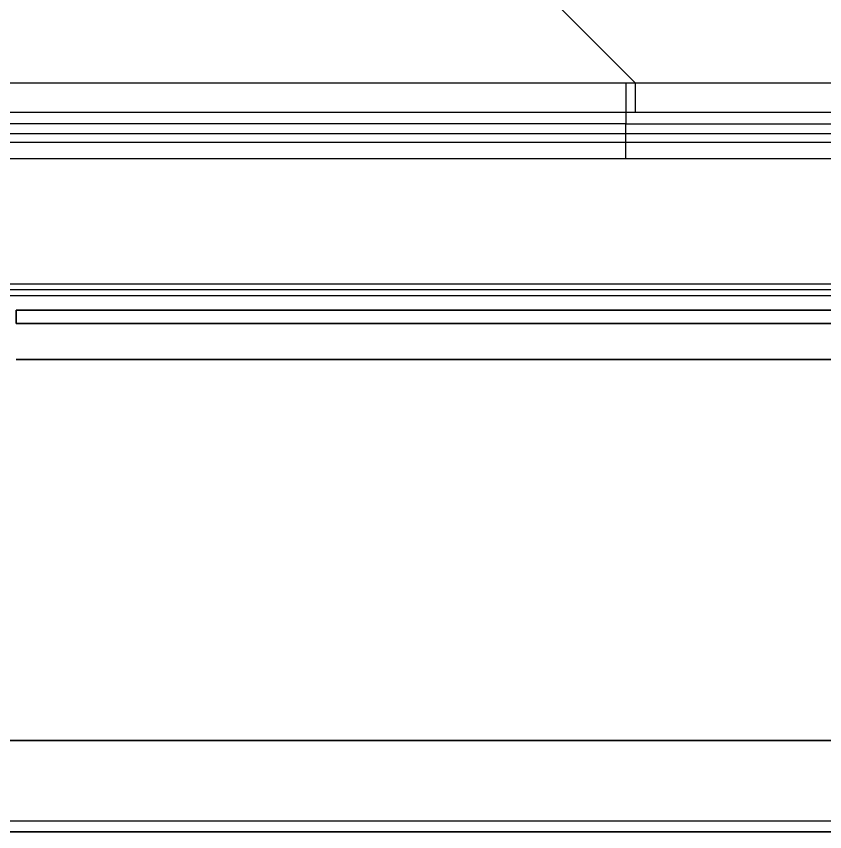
# Model space of a CAD drawing. Extents: x 956 to 1028, y 499 to 635.
# Drawn here: x 969.3 to 976.15, y 512.23 to 519.14 of the extents above; entities that cross this region are included whole.
import ezdxf

# ---------------------------------------------------------------- set-up
doc = ezdxf.new("R2010")
doc.units = 0
doc.header["$MEASUREMENT"] = 0
doc.layers.add('1', color=4, linetype='Continuous')

# ---------------------------------------------------------------- blocks, each defined once
blk = doc.blocks.new('2026 SX')
at = {"layer": '1', "color": 3}
for p, q in [((18.6473, 6.3459), (17.2436, 7.7518)), ((17.8922, 7.1023), (18.6473, 6.3459)), ((18.5659, 6.3459), (18.6473, 6.3459)), ((18.5659, 6.0962), (18.5659, 5.9988)), ((18.5659, 6.0962), (18.6473, 6.0962)), ((18.5659, 5.9988), (10.5155, 5.9989)), ((18.5659, 5.9151), (18.5659, 5.9988)), ((18.5659, 5.9988), (30.1978, 5.9987)), ((10.5155, 5.8419), (30.1978, 5.8419)), ((30.1978, 5.7019), (18.5659, 5.702)), ((10.5001, 4.6432), (30.2069, 4.6432)), ((30.2069, 4.5919), (10.5209, 4.5919)), ((10.5001, 4.5446), (30.2069, 4.5446)), ((13.4011, 4.4195), (27.4878, 4.4195)), ((13.4011, 4.4195), (13.4011, 4.3061)), ((27.4878, 4.4195), (13.4011, 4.4195)), ((13.4011, 4.3061), (13.4011, 4.4195)), ((13.4011, 4.3061), (27.4878, 4.3061)), ((27.4878, 4.3061), (13.4011, 4.3061)), ((27.4878, 4.0007), (13.4011, 4.0007)), ((13.4011, 4.0007), (27.4878, 4.0007)), ((9.5586, 0.7728), (30.2069, 0.7728)), ((30.2069, 0.7728), (9.9425, 0.7728)), ((8.4954, 0.0917), (30.2069, 0.0917)), ((8.4954, 0.0917), (30.2069, 0.0917)), ((5.922, 0), (66.402, 0)), ((66.402, 0), (5.922, 0))]:
    blk.add_line(p, q, dxfattribs=at)
at = {"layer": '1', "color": 3, "flags": 128}
for points in [[(11.6599, 6.3459), (15.1129, 6.3458), (18.5659, 6.3459)], [(11.6599, 6.0963), (15.1129, 6.0962), (18.5659, 6.0962)], [(18.5659, 5.9151), (14.5407, 5.915), (10.5155, 5.9152)], [(30.1978, 5.9151), (24.3819, 5.9151), (18.5659, 5.9151)], [(18.5659, 5.702), (14.5407, 5.7019), (10.5155, 5.7021)]]:
    blk.add_lwpolyline(points, dxfattribs=at)
at = {"layer": '1', "color": 3}
for points, knots in [([(18.5659, 6.3459), (18.5659, 6.3135), (18.5659, 6.2817), (18.5659, 6.2232), (18.5659, 6.1965), (18.5659, 6.1511), (18.5659, 6.1325), (18.5659, 6.1059), (18.5659, 6.0979), (18.5659, 6.0962)], [0, 0, 0, 0, 0.25, 0.25, 0.5, 0.5, 0.75, 0.75, 1, 1, 1, 1]), ([(18.6473, 6.3459), (18.7937, 6.3459), (19.0922, 6.346), (19.5482, 6.346), (20.0211, 6.3458), (20.5108, 6.3454), (21.0173, 6.3449), (21.7754, 6.344), (22.9124, 6.342), (24.3562, 6.3391), (25.6413, 6.3364), (26.6038, 6.3345), (27.3473, 6.3332), (28.0824, 6.3321), (28.8258, 6.3313), (29.5262, 6.3308), (29.9787, 6.3307), (30.1978, 6.3307)], [0, 0, 0, 0, 0.038025, 0.077509, 0.118451, 0.160847, 0.204698, 0.25, 0.357746, 0.5, 0.625, 0.69153, 0.75, 0.8181, 0.882463, 0.943094, 1, 1, 1, 1]), ([(18.6473, 6.3459), (18.6473, 6.3135), (18.6473, 6.2817), (18.6473, 6.2232), (18.6473, 6.1965), (18.6473, 6.1511), (18.6473, 6.1325), (18.6473, 6.1059), (18.6473, 6.0979), (18.6473, 6.0962)], [0, 0, 0, 0, 0.25, 0.25, 0.5, 0.5, 0.75, 0.75, 1, 1, 1, 1]), ([(18.6473, 6.0962), (18.8065, 6.0962), (19.1413, 6.0962), (19.6686, 6.0962), (20.2456, 6.0961), (20.8725, 6.0961), (21.9097, 6.0959), (23.0976, 6.0956), (24.4433, 6.0952), (25.7658, 6.0948), (27.104, 6.0945), (28.38, 6.0942), (29.3433, 6.0941), (29.9311, 6.0941), (30.1978, 6.0941)], [0, 0, 0, 0, 0.04133, 0.086975, 0.136934, 0.191209, 0.249798, 0.406323, 0.499743, 0.5993, 0.749818, 0.847326, 0.93072, 1, 1, 1, 1]), ([(18.5659, 5.702), (18.5659, 5.745), (18.5659, 5.7872), (18.5659, 5.861), (18.5659, 5.8926), (18.5659, 5.9151)], [0, 0, 0, 0, 0.5, 0.5, 1, 1, 1, 1])]:
    blk.add_open_spline(points, degree=3, knots=knots, dxfattribs=at)

msp = doc.modelspace()

# ---------------------------------------------------------------- block references
at = {"layer": '1'}
msp.add_blockref('2026 SX', (955.8964, 512.2273), dxfattribs=at)

doc.saveas('drawing.dxf')
